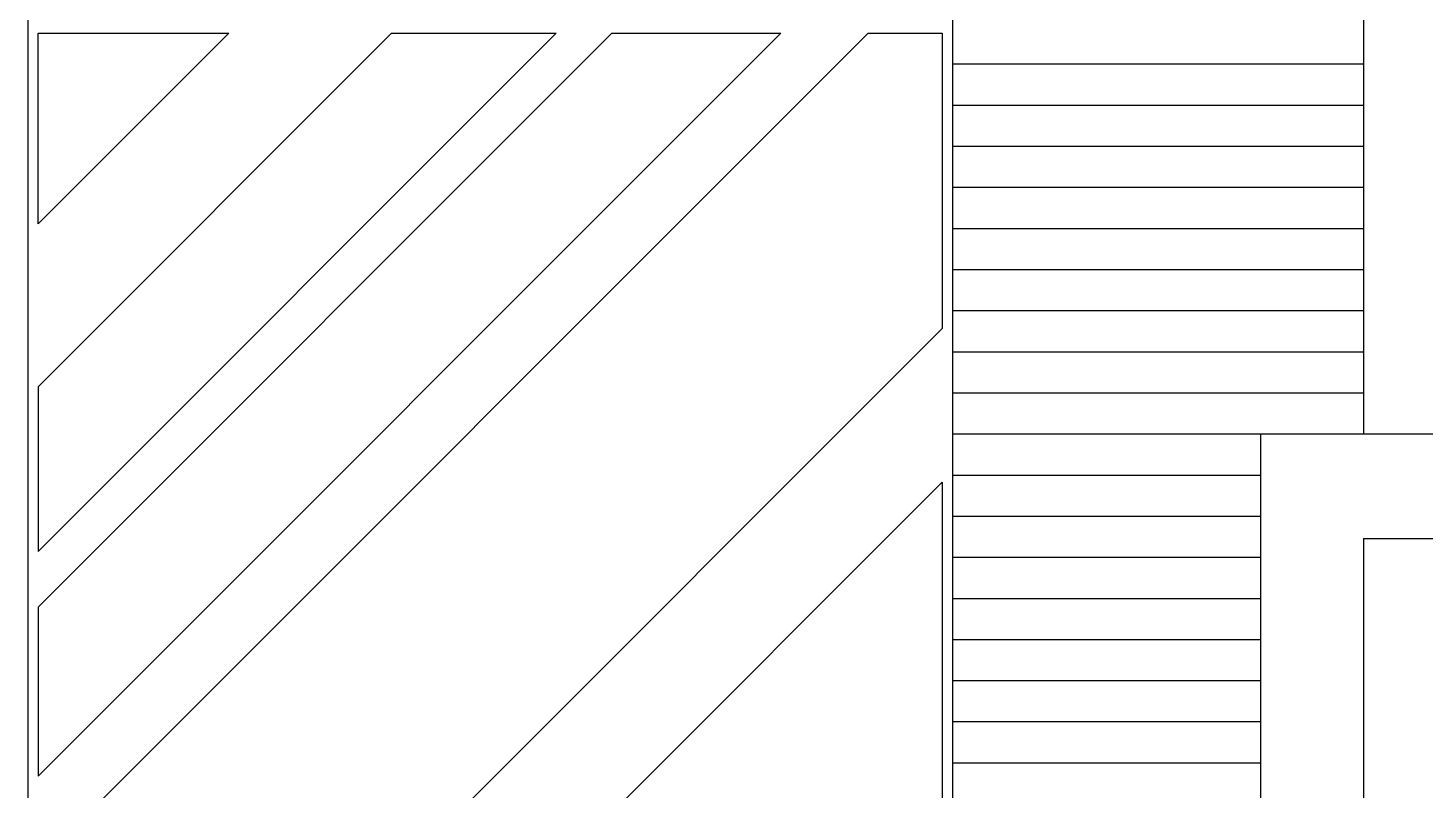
# Model space of a CAD drawing. Header units: millimetres. Extents: x -6165 to 15297, y -629 to 15029.
# Drawn here: x 10857 to 11532, y 9843 to 10211 of the extents above; entities that cross this region are included whole.
import ezdxf

# ---------------------------------------------------------------- set-up
doc = ezdxf.new("R2010")
doc.units = ezdxf.units.MM
for name, color, linetype in [('furn_dwgmodels.com', 18, 'Continuous'), ('h', 250, 'Continuous'), ('wall', 5, 'Continuous')]:
    doc.layers.add(name, color=color, linetype=linetype)

msp = doc.modelspace()

# ---------------------------------------------------------------- linework, layer by layer
at = {"layer": 'furn_dwgmodels.com', "color": 0}
for p, q in [((10862.401, 9807.672), (11263.064, 10208.334)), ((10862.401, 9849.751), (11220.984, 10208.334)), ((10862.401, 9931.343), (11139.392, 10208.334)), ((10862.401, 9958.231), (11112.504, 10208.334)), ((10862.401, 10037.706), (11033.029, 10208.334)), ((11033.029, 10208.334), (11112.504, 10208.334)), ((11139.392, 10208.334), (11220.984, 10208.334)), ((11263.064, 10208.334), (11298.804, 10208.334)), ((11298.804, 10208.334), (11298.804, 10065.747)), ((11303.763, 10193.457), (11502.128, 10193.457)), ((11303.763, 10173.62), (11502.128, 10173.62)), ((11303.763, 10153.784), (11502.128, 10153.784)), ((11303.763, 10133.947), (11502.128, 10133.947)), ((11303.763, 10114.111), (11502.128, 10114.111)), ((11303.763, 10094.274), (11502.128, 10094.274)), ((11303.763, 10074.438), (11502.128, 10074.438)), ((10862.401, 9629.344), (11298.804, 10065.747)), ((11303.763, 10054.601), (11502.128, 10054.601)), ((10862.401, 10037.706), (10862.401, 9958.231)), ((11303.763, 10034.765), (11502.128, 10034.765)), ((11303.763, 10014.928), (11452.537, 10014.928)), ((11452.537, 10014.928), (11452.537, 9425.137)), ((11452.537, 10014.928), (12345.179, 10014.928)), ((10862.401, 9555.194), (11298.804, 9991.597)), ((11298.804, 9991.597), (11298.804, 9833.34)), ((11303.763, 9995.092), (11452.537, 9995.092)), ((11303.763, 9975.255), (11452.537, 9975.255)), ((11502.127, 9964.428), (12295.589, 9964.428)), ((11502.127, 9964.428), (11502.127, 9512.722)), ((11303.763, 9955.419), (11452.537, 9955.419)), ((11303.763, 9935.582), (11452.537, 9935.582)), ((10862.401, 9931.343), (10862.401, 9849.751)), ((11303.763, 9915.746), (11452.537, 9915.746)), ((11303.763, 9895.909), (11452.537, 9895.909)), ((11303.763, 9876.073), (11452.537, 9876.073)), ((11303.763, 9856.236), (11452.537, 9856.236))]:
    msp.add_line(p, q, dxfattribs=at)
msp.add_lwpolyline([(10862.401, 10208.334), (10954.48, 10208.334), (10862.401, 10116.255)], close=True, dxfattribs=at)
at = {"layer": 'h', "color": 0}
for p, q in [((11303.763, 10461.249), (11303.763, 9494.22)), ((11502.128, 10461.249), (11502.128, 10014.928))]:
    msp.add_line(p, q, dxfattribs=at)
at = {"layer": 'wall', "color": 0}
msp.add_line((10857.442, 10461.249), (10857.442, 9122.286), dxfattribs=at)

doc.saveas('drawing.dxf')
